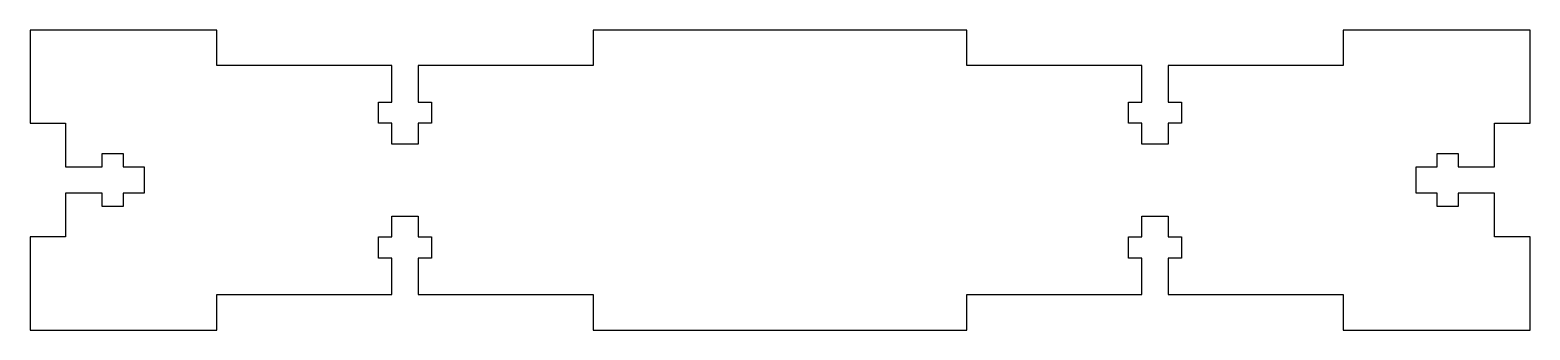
# Model space of a CAD drawing. Header units: inches. Extents: x 0 to 10, y 0.1 to 2.1.
import ezdxf

# ---------------------------------------------------------------- set-up
doc = ezdxf.new("R2010")
doc.units = ezdxf.units.IN
doc.layers.get('0').update_dxf_attribs({"linetype": 'CONTINUOUS'})

msp = doc.modelspace()

# ---------------------------------------------------------------- linework, layer by layer
msp.add_lwpolyline([(9.24, 1.212), (9.38, 1.212), (9.38, 1.302), (9.52, 1.302), (9.52, 1.212), (9.764, 1.212), (9.764, 1.505), (10, 1.505), (10, 2.125), (8.755, 2.125), (8.755, 1.889), (7.587, 1.889), (7.587, 1.645), (7.677, 1.645), (7.677, 1.505), (7.587, 1.505), (7.587, 1.365), (7.413, 1.365), (7.413, 1.505), (7.323, 1.505), (7.323, 1.645), (7.413, 1.645), (7.413, 1.889), (6.245, 1.889), (6.245, 2.125), (3.755, 2.125), (3.755, 1.889), (2.587, 1.889), (2.587, 1.645), (2.677, 1.645), (2.677, 1.505), (2.587, 1.505), (2.587, 1.365), (2.413, 1.365), (2.413, 1.505), (2.323, 1.505), (2.323, 1.645), (2.413, 1.645), (2.413, 1.889), (1.245, 1.889), (1.245, 2.125), (0, 2.125), (0, 1.505), (0.236, 1.505), (0.236, 1.212), (0.48, 1.212), (0.48, 1.302), (0.62, 1.302), (0.62, 1.212), (0.76, 1.212), (0.76, 1.038), (0.62, 1.038), (0.62, 0.948), (0.48, 0.948), (0.48, 1.038), (0.236, 1.038), (0.236, 0.745), (0, 0.745), (0, 0.125), (1.245, 0.125), (1.245, 0.361), (2.413, 0.361), (2.413, 0.605), (2.323, 0.605), (2.323, 0.745), (2.413, 0.745), (2.413, 0.885), (2.587, 0.885), (2.587, 0.745), (2.677, 0.745), (2.677, 0.605), (2.587, 0.605), (2.587, 0.361), (3.755, 0.361), (3.755, 0.125), (6.245, 0.125), (6.245, 0.361), (7.413, 0.361), (7.413, 0.605), (7.323, 0.605), (7.323, 0.745), (7.413, 0.745), (7.413, 0.885), (7.587, 0.885), (7.587, 0.745), (7.677, 0.745), (7.677, 0.605), (7.587, 0.605), (7.587, 0.361), (8.755, 0.361), (8.755, 0.125), (10, 0.125), (10, 0.745), (9.764, 0.745), (9.764, 1.038), (9.52, 1.038), (9.52, 0.948), (9.38, 0.948), (9.38, 1.038), (9.24, 1.038)], close=True)

doc.saveas('drawing.dxf')
